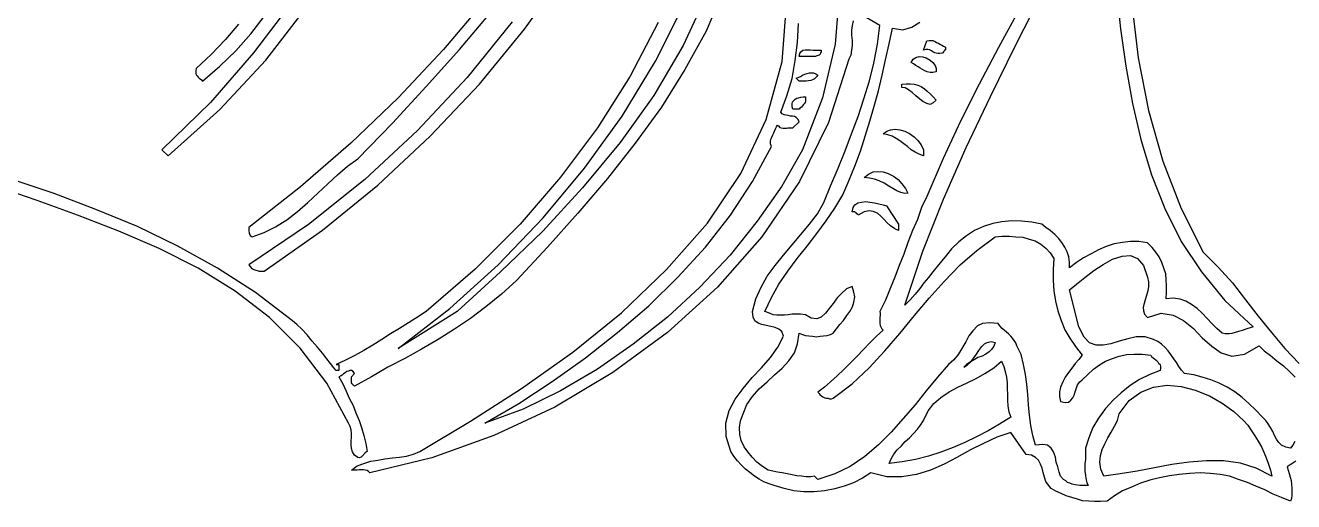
# Model space of a CAD drawing. Extents: x 0.06 to 7.13, y 0.03 to 9.11.
# Drawn here: x 2.583 to 5.284, y 0.058 to 1.072 of the extents above; entities that cross this region are included whole.
import ezdxf

# ---------------------------------------------------------------- set-up
doc = ezdxf.new("R2010")
doc.units = 0
doc.layers.add('1', color=7, linetype='Continuous')

msp = doc.modelspace()

# ---------------------------------------------------------------- linework, layer by layer
for points in [[(4.069, 1.144), (4.033, 1.06), (3.988, 0.978), (3.938, 0.898), (3.882, 0.821), (3.823, 0.746), (3.76, 0.672), (3.695, 0.6), (3.629, 0.529), (3.597, 0.5), (3.564, 0.473), (3.531, 0.448), (3.497, 0.425), (3.462, 0.403), (3.427, 0.383), (3.391, 0.363), (3.355, 0.344), (3.32, 0.324), (3.284, 0.304), (3.282, 0.305), (3.281, 0.307), (3.279, 0.309), (3.278, 0.311), (3.278, 0.313), (3.278, 0.316), (3.278, 0.318), (3.278, 0.321), (3.278, 0.324), (3.284, 0.331), (3.281, 0.335), (3.278, 0.337), (3.274, 0.337), (3.271, 0.336), (3.268, 0.335), (3.264, 0.332), (3.261, 0.33), (3.258, 0.327), (3.254, 0.325), (3.251, 0.324), (3.259, 0.309), (3.266, 0.293), (3.273, 0.278), (3.281, 0.263), (3.287, 0.247), (3.294, 0.231), (3.299, 0.216), (3.304, 0.199), (3.308, 0.182), (3.311, 0.165), (3.309, 0.163), (3.307, 0.162), (3.305, 0.16), (3.304, 0.158), (3.302, 0.156), (3.3, 0.154), (3.298, 0.153), (3.296, 0.152), (3.294, 0.151), (3.291, 0.152), (3.284, 0.157), (3.28, 0.164), (3.278, 0.171), (3.277, 0.179), (3.277, 0.187), (3.278, 0.195), (3.278, 0.203), (3.277, 0.211), (3.275, 0.218), (3.271, 0.225), (3.225, 0.31), (3.168, 0.385), (3.103, 0.45), (3.03, 0.506), (2.951, 0.555), (2.868, 0.597), (2.782, 0.634), (2.694, 0.668), (2.608, 0.699), (2.523, 0.728)], [(4.346, 1.082), (4.344, 1.072), (4.343, 1.062), (4.343, 1.051), (4.344, 1.04), (4.344, 1.029), (4.343, 1.019), (4.341, 1.009), (4.337, 1), (4.294, 0.865), (4.232, 0.74), (4.152, 0.622), (4.057, 0.515), (3.951, 0.418), (3.834, 0.333), (3.711, 0.259), (3.581, 0.199), (3.449, 0.151), (3.317, 0.119), (3.314, 0.122), (3.311, 0.124), (3.307, 0.125), (3.303, 0.126), (3.299, 0.126), (3.295, 0.126), (3.29, 0.125), (3.286, 0.125), (3.282, 0.125), (3.278, 0.125), (3.29, 0.134), (3.304, 0.139), (3.319, 0.144), (3.334, 0.146), (3.349, 0.149), (3.365, 0.151), (3.38, 0.153), (3.395, 0.155), (3.41, 0.159), (3.423, 0.165), (3.531, 0.229), (3.64, 0.299), (3.749, 0.376), (3.853, 0.46), (3.949, 0.552), (4.036, 0.651), (4.107, 0.757), (4.161, 0.872), (4.195, 0.995), (4.205, 1.125)], [(4.94, 1.117), (4.953, 1.003), (4.975, 0.891), (5.006, 0.783), (5.045, 0.682), (5.092, 0.589), (5.124, 0.557), (5.154, 0.524), (5.182, 0.488), (5.209, 0.453), (5.237, 0.418), (5.266, 0.384), (5.296, 0.352)], [(5.289, 0.144), (5.283, 0.14), (5.277, 0.136), (5.271, 0.132), (5.273, 0.125), (5.275, 0.118), (5.277, 0.11), (5.279, 0.103), (5.28, 0.095), (5.281, 0.087), (5.281, 0.079), (5.281, 0.072), (5.28, 0.065), (5.278, 0.059), (5.259, 0.067), (5.241, 0.074), (5.223, 0.083), (5.204, 0.091), (5.186, 0.099), (5.167, 0.105), (5.148, 0.112), (5.128, 0.116), (5.107, 0.118), (5.086, 0.119), (5.063, 0.118), (5.041, 0.116), (5.02, 0.113), (4.999, 0.109), (4.978, 0.104), (4.958, 0.097), (4.939, 0.089), (4.92, 0.081), (4.903, 0.07), (4.887, 0.059), (4.873, 0.058), (4.86, 0.058), (4.848, 0.059), (4.835, 0.06), (4.824, 0.063), (4.812, 0.067), (4.8, 0.07), (4.789, 0.075), (4.778, 0.08), (4.768, 0.086), (4.762, 0.093), (4.757, 0.101), (4.754, 0.11), (4.751, 0.12), (4.749, 0.129), (4.745, 0.138), (4.741, 0.146), (4.735, 0.152), (4.726, 0.157), (4.715, 0.158), (4.682, 0.205), (4.652, 0.195), (4.624, 0.182), (4.596, 0.168), (4.567, 0.152), (4.54, 0.138), (4.511, 0.125), (4.481, 0.116), (4.45, 0.111), (4.418, 0.111), (4.384, 0.119), (4.366, 0.108), (4.347, 0.098), (4.327, 0.091), (4.307, 0.085), (4.285, 0.081), (4.263, 0.079), (4.241, 0.079), (4.22, 0.081), (4.199, 0.086), (4.178, 0.092), (4.167, 0.096), (4.156, 0.1), (4.146, 0.106), (4.136, 0.112), (4.126, 0.12), (4.117, 0.127), (4.108, 0.136), (4.1, 0.145), (4.092, 0.155), (4.086, 0.165), (4.076, 0.197), (4.075, 0.225), (4.082, 0.252), (4.095, 0.276), (4.112, 0.299), (4.131, 0.322), (4.151, 0.343), (4.17, 0.365), (4.186, 0.387), (4.198, 0.41), (4.194, 0.42), (4.188, 0.425), (4.18, 0.429), (4.171, 0.431), (4.161, 0.433), (4.152, 0.435), (4.144, 0.438), (4.137, 0.443), (4.133, 0.451), (4.132, 0.463), (4.139, 0.49), (4.15, 0.515), (4.163, 0.538), (4.18, 0.561), (4.198, 0.583), (4.216, 0.605), (4.235, 0.627), (4.253, 0.649), (4.27, 0.671), (4.284, 0.695), (4.299, 0.732), (4.314, 0.768), (4.329, 0.805), (4.343, 0.841), (4.357, 0.878), (4.369, 0.916), (4.381, 0.954), (4.39, 0.992), (4.398, 1.032), (4.403, 1.072), (4.357, 1.099)], [(4.543, 1.026), (4.543, 1.024), (4.543, 1.022), (4.543, 1.02), (4.541, 1.019), (4.54, 1.017), (4.539, 1.016), (4.537, 1.014), (4.536, 1.013), (4.531, 1.012), (4.527, 1.012), (4.523, 1.013), (4.52, 1.014), (4.516, 1.016), (4.513, 1.018), (4.509, 1.02), (4.505, 1.021), (4.501, 1.021), (4.496, 1.019), (4.503, 1.039), (4.508, 1.04), (4.512, 1.04), (4.516, 1.04), (4.521, 1.038), (4.524, 1.036), (4.528, 1.034), (4.531, 1.032), (4.535, 1.03), (4.539, 1.028), (4.543, 1.026)], [(4.278, 1.019), (4.278, 1.016), (4.277, 1.014), (4.276, 1.011), (4.274, 1.009), (4.272, 1.008), (4.269, 1.007), (4.266, 1.006), (4.264, 1.006), (4.261, 1.006), (4.258, 1.006), (4.231, 1.006), (4.233, 1.012), (4.235, 1.016), (4.239, 1.019), (4.244, 1.02), (4.249, 1.02), (4.255, 1.02), (4.261, 1.019), (4.267, 1.019), (4.273, 1.019), (4.278, 1.019)], [(4.523, 0.973), (4.516, 0.972), (4.51, 0.972), (4.504, 0.973), (4.499, 0.975), (4.494, 0.978), (4.489, 0.981), (4.485, 0.984), (4.48, 0.987), (4.475, 0.99), (4.47, 0.993), (4.474, 1), (4.48, 1.004), (4.487, 1.006), (4.495, 1.005), (4.502, 1.003), (4.51, 0.998), (4.516, 0.993), (4.521, 0.987), (4.523, 0.98), (4.523, 0.973)], [(4.271, 0.966), (4.269, 0.963), (4.267, 0.961), (4.264, 0.958), (4.26, 0.956), (4.256, 0.955), (4.251, 0.954), (4.246, 0.953), (4.241, 0.953), (4.236, 0.953), (4.231, 0.953), (4.225, 0.96), (4.229, 0.961), (4.234, 0.963), (4.238, 0.966), (4.243, 0.968), (4.248, 0.97), (4.253, 0.971), (4.258, 0.971), (4.262, 0.971), (4.267, 0.969), (4.271, 0.966)], [(4.523, 0.913), (4.517, 0.907), (4.51, 0.904), (4.503, 0.906), (4.495, 0.91), (4.488, 0.915), (4.48, 0.922), (4.472, 0.929), (4.464, 0.935), (4.457, 0.939), (4.45, 0.94), (4.45, 0.947), (4.459, 0.948), (4.468, 0.948), (4.476, 0.947), (4.484, 0.945), (4.491, 0.942), (4.498, 0.937), (4.504, 0.932), (4.511, 0.926), (4.517, 0.92), (4.523, 0.913)], [(4.245, 0.92), (4.245, 0.916), (4.245, 0.913), (4.245, 0.911), (4.244, 0.908), (4.242, 0.905), (4.24, 0.903), (4.238, 0.901), (4.236, 0.898), (4.233, 0.896), (4.231, 0.894), (4.218, 0.894), (4.216, 0.899), (4.216, 0.905), (4.217, 0.909), (4.22, 0.912), (4.223, 0.915), (4.226, 0.917), (4.23, 0.918), (4.235, 0.919), (4.24, 0.92), (4.245, 0.92)], [(4.496, 0.807), (4.496, 0.794), (4.487, 0.798), (4.478, 0.802), (4.47, 0.807), (4.462, 0.814), (4.454, 0.82), (4.446, 0.826), (4.438, 0.831), (4.429, 0.836), (4.42, 0.839), (4.41, 0.841), (4.418, 0.847), (4.426, 0.85), (4.436, 0.851), (4.446, 0.85), (4.456, 0.847), (4.466, 0.842), (4.476, 0.835), (4.484, 0.827), (4.491, 0.818), (4.496, 0.807)], [(4.463, 0.715), (4.456, 0.714), (4.448, 0.716), (4.439, 0.72), (4.431, 0.725), (4.422, 0.73), (4.412, 0.736), (4.402, 0.741), (4.392, 0.745), (4.381, 0.747), (4.37, 0.748), (4.379, 0.755), (4.389, 0.76), (4.399, 0.761), (4.41, 0.76), (4.421, 0.757), (4.432, 0.751), (4.442, 0.744), (4.45, 0.735), (4.458, 0.725), (4.463, 0.715)], [(4.443, 0.649), (4.443, 0.635), (4.435, 0.639), (4.426, 0.645), (4.419, 0.652), (4.412, 0.659), (4.405, 0.666), (4.398, 0.672), (4.389, 0.676), (4.38, 0.677), (4.37, 0.675), (4.357, 0.668), (4.356, 0.67), (4.354, 0.671), (4.353, 0.673), (4.351, 0.674), (4.35, 0.675), (4.348, 0.675), (4.346, 0.675), (4.344, 0.675), (4.346, 0.684), (4.35, 0.69), (4.356, 0.694), (4.364, 0.696), (4.373, 0.697), (4.382, 0.696), (4.392, 0.694), (4.401, 0.692), (4.41, 0.69), (4.417, 0.688), (4.443, 0.649)]]:
    msp.add_lwpolyline(points)
at = {"layer": '1'}
for points in [[(3.503, 0.463), (3.377, 0.384), (3.487, 0.469), (3.59, 0.562), (3.686, 0.662), (3.774, 0.768), (3.854, 0.879), (3.925, 0.996), (3.986, 1.117), (4.037, 1.243), (4.077, 1.371), (4.105, 1.503), (4.098, 1.376), (4.074, 1.255), (4.035, 1.14), (3.984, 1.029), (3.922, 0.923), (3.85, 0.823), (3.77, 0.726), (3.685, 0.634), (3.595, 0.547), (3.503, 0.463)], [(3.62, 1.08), (3.524, 0.961), (3.418, 0.848), (3.306, 0.744), (3.186, 0.648), (3.059, 0.562), (3.062, 0.559), (3.064, 0.556), (3.067, 0.554), (3.07, 0.552), (3.074, 0.551), (3.077, 0.55), (3.081, 0.549), (3.084, 0.549), (3.088, 0.549), (3.092, 0.549), (3.216, 0.636), (3.334, 0.732), (3.445, 0.836), (3.55, 0.947), (3.646, 1.064), (3.734, 1.187)], [(4.317, 1.148), (4.308, 1.032), (4.281, 0.918), (4.238, 0.807)], [(4.907, 1.145), (4.916, 1.065), (4.927, 0.985), (4.941, 0.906), (4.959, 0.829), (4.982, 0.754), (5.01, 0.682), (5.045, 0.612), (5.088, 0.547), (5.138, 0.486), (5.198, 0.43), (5.192, 0.428), (5.185, 0.426), (5.179, 0.424), (5.173, 0.422), (5.167, 0.42), (5.16, 0.418), (5.153, 0.416), (5.147, 0.415), (5.139, 0.415), (5.132, 0.417), (5.121, 0.427), (5.11, 0.437), (5.1, 0.448), (5.09, 0.459), (5.079, 0.469), (5.067, 0.478), (5.055, 0.485), (5.043, 0.489), (5.028, 0.491), (5.013, 0.49), (5.014, 0.504), (5.014, 0.517), (5.013, 0.531), (5.012, 0.543), (5.008, 0.555), (5.004, 0.567), (4.998, 0.579), (4.991, 0.589), (4.983, 0.599), (4.973, 0.609), (4.955, 0.612), (4.937, 0.612), (4.92, 0.61), (4.902, 0.607), (4.885, 0.601), (4.869, 0.594), (4.853, 0.586), (4.837, 0.577), (4.822, 0.567), (4.807, 0.556), (4.807, 0.568), (4.806, 0.579), (4.802, 0.59), (4.797, 0.6), (4.791, 0.61), (4.784, 0.619), (4.776, 0.627), (4.766, 0.635), (4.757, 0.642), (4.748, 0.649), (4.727, 0.653), (4.705, 0.655), (4.684, 0.656), (4.663, 0.654), (4.644, 0.65), (4.624, 0.644), (4.605, 0.635), (4.588, 0.624), (4.571, 0.611), (4.556, 0.596), (4.545, 0.583), (4.535, 0.571), (4.525, 0.559), (4.516, 0.547), (4.507, 0.535), (4.497, 0.524), (4.488, 0.512), (4.478, 0.5), (4.468, 0.488), (4.456, 0.476), (4.495, 0.591), (4.539, 0.702), (4.587, 0.812), (4.639, 0.921), (4.692, 1.029), (4.747, 1.137)], [(3.153, 1.124), (3.069, 1.014), (2.977, 0.908), (2.874, 0.807), (2.887, 0.794), (2.997, 0.893), (3.095, 0.998), (3.182, 1.11)], [(3.564, 1.128), (3.474, 1.021), (3.377, 0.918), (3.276, 0.821), (3.169, 0.728), (3.059, 0.642), (3.059, 0.639), (3.059, 0.636), (3.059, 0.634), (3.06, 0.631), (3.06, 0.629), (3.061, 0.627), (3.062, 0.625), (3.064, 0.623), (3.066, 0.622), (3.092, 0.631), (3.116, 0.643), (3.14, 0.658), (3.163, 0.676), (3.185, 0.695), (3.206, 0.715), (3.227, 0.735), (3.248, 0.754), (3.269, 0.772), (3.291, 0.788), (3.365, 0.864), (3.437, 0.942), (3.508, 1.021), (3.577, 1.103)], [(3.037, 1.075), (3.009, 1.042), (2.979, 1.01), (2.947, 0.98), (2.946, 0.976), (2.946, 0.973), (2.946, 0.97), (2.947, 0.967), (2.949, 0.965), (2.951, 0.962), (2.953, 0.96), (2.955, 0.958), (2.958, 0.956), (2.96, 0.953), (2.997, 0.985), (3.031, 1.018), (3.063, 1.054), (3.092, 1.091)], [(4.698, 1.102), (4.656, 1.025), (4.615, 0.947), (4.575, 0.868), (4.538, 0.789), (4.503, 0.708), (4.492, 0.684), (4.483, 0.659), (4.473, 0.635), (4.463, 0.61), (4.454, 0.585), (4.444, 0.561), (4.435, 0.536), (4.425, 0.512), (4.415, 0.487), (4.403, 0.463), (4.404, 0.459), (4.404, 0.455), (4.403, 0.45), (4.403, 0.446), (4.403, 0.442), (4.403, 0.437), (4.404, 0.433), (4.405, 0.43), (4.407, 0.426), (4.41, 0.423), (4.396, 0.41), (4.382, 0.396), (4.368, 0.382), (4.354, 0.367), (4.34, 0.353), (4.326, 0.339), (4.312, 0.326), (4.298, 0.313), (4.285, 0.302), (4.271, 0.291), (4.274, 0.288), (4.276, 0.285), (4.279, 0.283), (4.282, 0.281), (4.286, 0.279), (4.289, 0.278), (4.293, 0.278), (4.296, 0.277), (4.3, 0.277), (4.304, 0.278), (4.344, 0.309), (4.38, 0.343), (4.414, 0.379), (4.446, 0.416), (4.477, 0.454), (4.508, 0.491), (4.54, 0.527), (4.574, 0.562), (4.61, 0.593), (4.649, 0.622), (4.663, 0.623), (4.679, 0.623), (4.693, 0.622), (4.708, 0.621), (4.721, 0.617), (4.734, 0.613), (4.746, 0.606), (4.757, 0.598), (4.766, 0.588), (4.774, 0.576), (4.772, 0.552), (4.772, 0.529), (4.774, 0.507), (4.777, 0.485), (4.782, 0.464), (4.789, 0.444), (4.797, 0.424), (4.808, 0.406), (4.82, 0.388), (4.834, 0.37), (4.827, 0.361), (4.819, 0.352), (4.812, 0.342), (4.805, 0.333), (4.798, 0.323), (4.793, 0.313), (4.788, 0.302), (4.786, 0.292), (4.786, 0.282), (4.788, 0.271), (4.798, 0.269), (4.805, 0.27), (4.81, 0.274), (4.814, 0.279), (4.817, 0.285), (4.819, 0.292), (4.822, 0.3), (4.824, 0.307), (4.829, 0.313), (4.834, 0.317), (4.846, 0.329), (4.858, 0.34), (4.871, 0.349), (4.884, 0.357), (4.899, 0.363), (4.913, 0.368), (4.929, 0.371), (4.945, 0.372), (4.962, 0.372), (4.98, 0.37), (4.982, 0.367), (4.985, 0.364), (4.988, 0.362), (4.992, 0.359), (4.995, 0.356), (4.997, 0.353), (5, 0.35), (5.001, 0.346), (5.001, 0.342), (5, 0.337), (4.978, 0.329), (4.956, 0.318), (4.936, 0.305), (4.917, 0.29), (4.9, 0.274), (4.884, 0.256), (4.869, 0.236), (4.857, 0.216), (4.848, 0.194), (4.841, 0.172), (4.841, 0.164), (4.841, 0.156), (4.841, 0.147), (4.84, 0.139), (4.84, 0.13), (4.84, 0.122), (4.841, 0.114), (4.842, 0.107), (4.844, 0.099), (4.847, 0.092), (4.841, 0.092), (4.835, 0.092), (4.829, 0.092), (4.824, 0.093), (4.819, 0.094), (4.813, 0.095), (4.808, 0.097), (4.803, 0.099), (4.799, 0.102), (4.794, 0.105), (4.788, 0.112), (4.785, 0.121), (4.782, 0.132), (4.779, 0.142), (4.777, 0.153), (4.773, 0.164), (4.768, 0.172), (4.76, 0.178), (4.75, 0.18), (4.735, 0.178), (4.729, 0.199), (4.725, 0.22), (4.722, 0.242), (4.72, 0.264), (4.718, 0.286), (4.716, 0.308), (4.713, 0.329), (4.709, 0.35), (4.704, 0.371), (4.695, 0.39), (4.693, 0.396), (4.689, 0.401), (4.686, 0.406), (4.682, 0.41), (4.677, 0.415), (4.673, 0.419), (4.668, 0.423), (4.664, 0.427), (4.659, 0.432), (4.655, 0.437), (4.637, 0.439), (4.622, 0.437), (4.611, 0.432), (4.601, 0.422), (4.593, 0.411), (4.586, 0.398), (4.578, 0.384), (4.57, 0.371), (4.561, 0.36), (4.549, 0.35), (4.526, 0.323), (4.502, 0.294), (4.478, 0.264), (4.453, 0.235), (4.427, 0.206), (4.4, 0.179), (4.371, 0.154), (4.34, 0.133), (4.307, 0.117), (4.271, 0.105), (4.264, 0.112), (4.256, 0.111), (4.246, 0.111), (4.236, 0.112), (4.226, 0.113), (4.216, 0.115), (4.206, 0.117), (4.195, 0.119), (4.185, 0.121), (4.175, 0.123), (4.165, 0.125), (4.153, 0.133), (4.141, 0.142), (4.131, 0.153), (4.122, 0.164), (4.114, 0.175), (4.108, 0.188), (4.105, 0.201), (4.104, 0.216), (4.106, 0.23), (4.112, 0.245), (4.12, 0.265), (4.132, 0.282), (4.146, 0.298), (4.163, 0.313), (4.179, 0.328), (4.195, 0.342), (4.209, 0.358), (4.221, 0.375), (4.228, 0.394), (4.231, 0.417), (4.238, 0.414), (4.245, 0.412), (4.252, 0.411), (4.26, 0.41), (4.268, 0.409), (4.276, 0.41), (4.283, 0.411), (4.291, 0.412), (4.298, 0.414), (4.304, 0.417), (4.311, 0.426), (4.318, 0.435), (4.326, 0.444), (4.333, 0.454), (4.339, 0.463), (4.345, 0.473), (4.348, 0.483), (4.35, 0.494), (4.348, 0.504), (4.344, 0.516), (4.332, 0.511), (4.322, 0.502), (4.312, 0.492), (4.304, 0.48), (4.295, 0.469), (4.287, 0.459), (4.278, 0.451), (4.269, 0.447), (4.257, 0.449), (4.245, 0.456), (4.234, 0.457), (4.225, 0.457), (4.216, 0.457), (4.208, 0.456), (4.2, 0.455), (4.192, 0.455), (4.184, 0.455), (4.176, 0.456), (4.168, 0.459), (4.158, 0.463), (4.172, 0.493), (4.188, 0.521), (4.207, 0.549), (4.227, 0.576), (4.248, 0.602), (4.269, 0.629), (4.289, 0.656), (4.307, 0.683), (4.324, 0.711), (4.337, 0.741), (4.35, 0.772), (4.362, 0.804), (4.372, 0.836), (4.382, 0.868), (4.391, 0.9), (4.4, 0.933), (4.408, 0.966), (4.415, 0.999), (4.423, 1.033), (4.43, 1.066), (4.452, 1.063), (4.471, 1.068), (4.488, 1.079)], [(3.931, 1.078), (3.871, 0.964), (3.802, 0.854), (3.723, 0.749), (3.637, 0.649), (3.541, 0.553), (3.437, 0.463), (3.418, 0.451), (3.399, 0.439), (3.38, 0.427), (3.361, 0.415), (3.342, 0.403), (3.323, 0.391), (3.304, 0.38), (3.285, 0.369), (3.265, 0.359), (3.245, 0.35), (3.251, 0.35), (3.251, 0.337), (3.245, 0.337), (3.24, 0.343), (3.233, 0.352), (3.225, 0.362), (3.216, 0.374), (3.205, 0.387), (3.194, 0.4), (3.183, 0.413), (3.172, 0.425), (3.161, 0.435), (3.152, 0.443), (3.073, 0.503), (2.992, 0.555), (2.908, 0.602), (2.822, 0.644), (2.733, 0.68), (2.644, 0.714), (2.553, 0.745)], [(4.238, 0.807), (4.194, 0.73), (4.142, 0.655), (4.084, 0.583), (4.02, 0.515), (3.951, 0.451), (3.878, 0.393), (3.802, 0.34), (3.723, 0.294), (3.643, 0.255), (3.562, 0.225), (3.634, 0.267), (3.705, 0.314), (3.776, 0.364), (3.844, 0.418), (3.911, 0.475), (3.973, 0.536), (4.032, 0.6), (4.085, 0.668), (4.132, 0.74), (4.172, 0.814), (4.17, 0.82), (4.17, 0.825), (4.171, 0.83), (4.173, 0.834), (4.175, 0.839), (4.177, 0.843), (4.179, 0.847), (4.181, 0.852), (4.183, 0.856), (4.185, 0.86), (4.187, 0.858), (4.19, 0.855), (4.193, 0.854), (4.197, 0.853), (4.2, 0.853), (4.204, 0.853), (4.207, 0.854), (4.211, 0.854), (4.215, 0.854), (4.218, 0.854), (4.231, 0.867), (4.229, 0.872), (4.225, 0.876), (4.221, 0.878), (4.217, 0.879), (4.213, 0.879), (4.208, 0.88), (4.203, 0.881), (4.199, 0.882), (4.195, 0.884), (4.192, 0.887), (4.205, 0.922), (4.216, 0.959), (4.223, 0.997), (4.228, 1.036), (4.23, 1.076)], [(5.287, 0.186), (5.283, 0.178), (5.278, 0.172), (5.268, 0.174), (5.259, 0.178), (5.253, 0.184), (5.248, 0.191), (5.244, 0.199), (5.24, 0.207), (5.235, 0.216), (5.23, 0.224), (5.225, 0.231), (5.218, 0.238), (5.204, 0.253), (5.189, 0.267), (5.175, 0.28), (5.159, 0.292), (5.143, 0.302), (5.126, 0.31), (5.108, 0.317), (5.09, 0.323), (5.072, 0.328), (5.052, 0.331), (5.046, 0.338), (5.04, 0.346), (5.035, 0.354), (5.029, 0.362), (5.023, 0.371), (5.017, 0.379), (5.011, 0.386), (5.003, 0.393), (4.995, 0.399), (4.986, 0.403), (4.968, 0.409), (4.949, 0.409), (4.931, 0.405), (4.913, 0.4), (4.895, 0.394), (4.879, 0.391), (4.864, 0.391), (4.85, 0.396), (4.838, 0.408), (4.827, 0.43), (4.807, 0.509), (4.822, 0.521), (4.84, 0.535), (4.859, 0.55), (4.879, 0.563), (4.899, 0.574), (4.919, 0.581), (4.937, 0.582), (4.952, 0.576), (4.965, 0.561), (4.973, 0.536)], [(4.973, 0.536), (4.975, 0.526), (4.975, 0.516), (4.974, 0.507), (4.971, 0.497), (4.968, 0.488), (4.966, 0.48), (4.964, 0.472), (4.965, 0.464), (4.967, 0.457), (4.973, 0.45), (5.002, 0.459), (5.028, 0.455), (5.05, 0.444), (5.071, 0.427), (5.09, 0.407), (5.11, 0.389), (5.13, 0.375), (5.153, 0.368), (5.18, 0.372), (5.211, 0.39), (5.222, 0.379), (5.235, 0.369), (5.249, 0.358), (5.263, 0.347), (5.276, 0.335), (5.288, 0.323)], [(4.649, 0.397), (4.646, 0.389), (4.641, 0.382), (4.636, 0.377), (4.629, 0.372), (4.621, 0.368), (4.612, 0.365), (4.604, 0.36), (4.596, 0.356), (4.588, 0.35), (4.582, 0.344), (4.59, 0.349), (4.597, 0.356), (4.603, 0.364), (4.609, 0.372), (4.614, 0.38), (4.62, 0.388), (4.626, 0.394), (4.632, 0.397), (4.64, 0.399), (4.649, 0.397)], [(4.682, 0.238), (4.658, 0.223), (4.634, 0.209), (4.609, 0.196), (4.584, 0.184), (4.559, 0.173), (4.533, 0.163), (4.507, 0.155), (4.479, 0.148), (4.451, 0.143), (4.423, 0.139), (4.427, 0.149), (4.433, 0.159), (4.44, 0.168), (4.449, 0.177), (4.457, 0.186), (4.466, 0.194), (4.475, 0.203), (4.483, 0.212), (4.49, 0.221), (4.496, 0.231), (4.506, 0.251), (4.518, 0.267), (4.533, 0.28), (4.551, 0.292), (4.569, 0.302), (4.589, 0.311), (4.608, 0.32), (4.627, 0.331), (4.646, 0.343), (4.662, 0.357), (4.667, 0.346), (4.67, 0.335), (4.673, 0.323), (4.674, 0.311), (4.674, 0.299), (4.675, 0.286), (4.675, 0.274), (4.676, 0.261), (4.678, 0.249), (4.682, 0.238)], [(5.178, 0.231), (5.187, 0.221), (5.195, 0.209), (5.202, 0.198), (5.209, 0.187), (5.216, 0.175), (5.221, 0.163), (5.226, 0.151), (5.231, 0.138), (5.235, 0.125), (5.238, 0.112), (5.205, 0.129), (5.171, 0.14), (5.135, 0.145), (5.099, 0.145), (5.062, 0.142), (5.025, 0.137), (4.988, 0.13), (4.951, 0.123), (4.915, 0.117), (4.88, 0.112), (4.874, 0.127), (4.872, 0.142), (4.873, 0.156), (4.877, 0.169), (4.882, 0.181), (4.889, 0.194), (4.896, 0.206), (4.903, 0.219), (4.909, 0.231), (4.913, 0.245), (4.934, 0.273), (4.959, 0.291), (4.986, 0.302), (5.015, 0.306), (5.045, 0.303), (5.075, 0.295), (5.105, 0.283), (5.132, 0.268), (5.157, 0.25), (5.178, 0.231)]]:
    msp.add_lwpolyline(points, dxfattribs=at)

doc.saveas('drawing.dxf')
